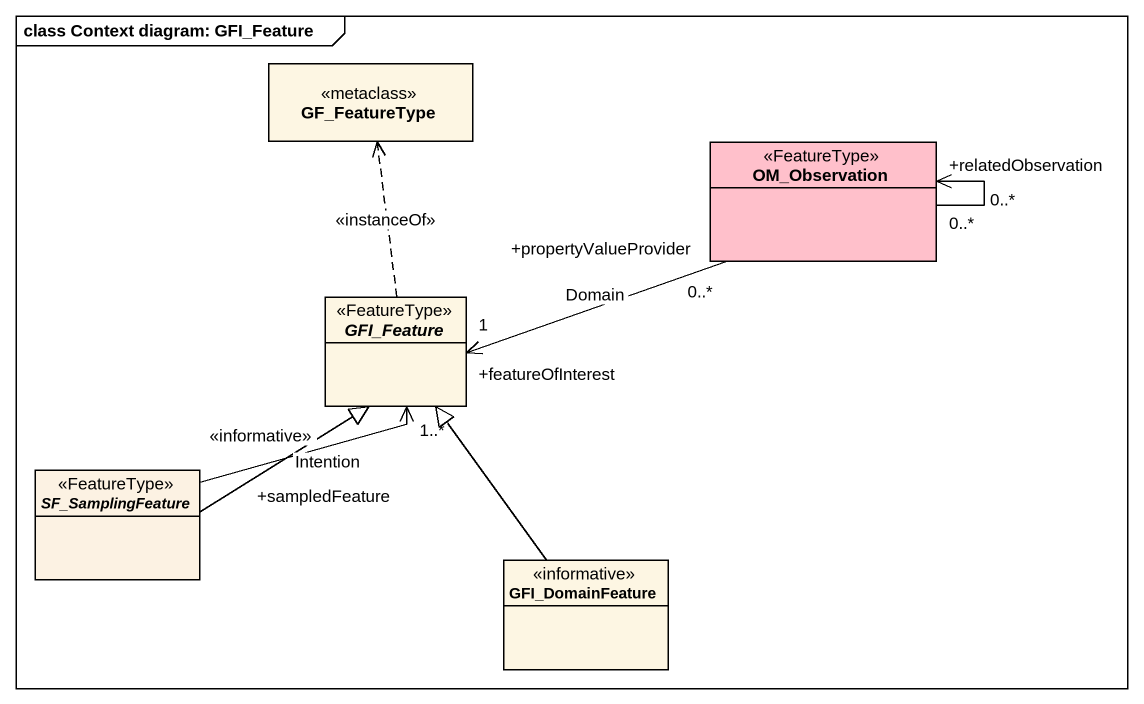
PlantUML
@startuml
mainframe class Context diagram: GFI_Feature
hide circle
hide empty members
class GF_FeatureType <<metaclass>>
class OM_Observation <<FeatureType>> #FFC0CB
abstract class GFI_Feature <<FeatureType>>
abstract class SF_SamplingFeature <<FeatureType>> #FCF2E3
class GFI_DomainFeature <<informative>>
OM_Observation "0..*" --> "+relatedObservation\n0..*" OM_Observation
OM_Observation "+propertyValueProvider\n0..*" -left-> "+featureOfInterest\n1" GFI_Feature : Domain
GFI_Feature .up.> GF_FeatureType : <<instanceOf>>
SF_SamplingFeature -up-> "+sampledFeature\n1..*" GFI_Feature : Intention
SF_SamplingFeature -up-|> GFI_Feature : <<informative>>
GFI_DomainFeature -up-|> GFI_Feature
@enduml
